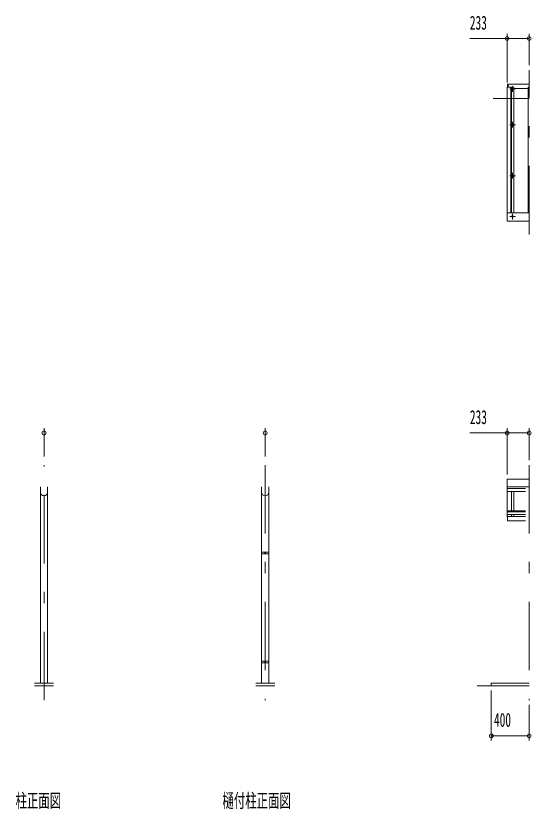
# Model space of a CAD drawing. Units: millimetres, scale not verified. Extents: x -23257 to 23268, y -10500 to 10500.
# Drawn here: x -22715 to -17287, y 497 to 8848 of the extents above; entities that cross this region are included whole.
import ezdxf
from ezdxf.enums import TextEntityAlignment as Align

# ---------------------------------------------------------------- set-up
doc = ezdxf.new("R2010")
doc.units = ezdxf.units.MM
doc.header["$LTSCALE"] = 60
doc.linetypes.add('USER1', pattern=[24, 12, -5, 2, -5])
for name, color, linetype, lineweight in [('1-0_2BOLD', 7, 'Continuous', 18), ('1-2_2CENTER', 3, 'USER1', 18), ('1-4_2THIN', 4, 'Continuous', 18), ('1-5_2DIM', 3, 'Continuous', 18), ('1-D_A-SITE-STAIR', 3, 'Continuous', 18)]:
    doc.layers.add(name, color=color, linetype=linetype, lineweight=lineweight)
doc.styles.add('ＭＳ ゴシック', font='')
doc.styles.get('ＭＳ ゴシック').set_extended_font_data('MS Gothic')

msp = doc.modelspace()

# ---------------------------------------------------------------- linework, layer by layer
at = {"layer": '1-0_2BOLD'}
for p, q in [((-17530.38, 8097.84), (-17530.38, 8127.67)), ((-17540.39, 6773.96), (-17307.38, 6773.96)), ((-22456.72, 3890.5), (-22456.72, 1824.67)), ((-22380.42, 1824.67), (-22380.42, 3890.5)), ((-20126.98, 3200.67), (-20126.98, 3890.5)), ((-20050.68, 3890.5), (-20050.68, 3200.67)), ((-17307.38, 3890.5), (-17540.38, 3890.5)), ((-17540.38, 3871), (-17345.53, 3871)), ((-17345.53, 3840.07), (-17540.38, 3840.07)), ((-17540.38, 3637.63), (-17345.53, 3637.63)), ((-17345.53, 3627.25), (-17540.38, 3627.25)), ((-17345.53, 3597.7), (-17540.38, 3597.7)), ((-17540.38, 3574.2), (-17535.38, 3574.2)), ((-20126.98, 2053.27), (-20126.98, 3184.67)), ((-20091.88, 3200.67), (-20091.88, 3184.67)), ((-20085.78, 3192.67), (-20091.88, 3192.67)), ((-20085.78, 3184.67), (-20085.78, 3200.67)), ((-20050.68, 3184.67), (-20050.68, 2053.27)), ((-20126.98, 1824.67), (-20126.98, 2037.27)), ((-20091.88, 2053.27), (-20091.88, 2037.27)), ((-20085.78, 2045.27), (-20091.88, 2045.27)), ((-20085.78, 2037.27), (-20085.78, 2053.27)), ((-20050.68, 2037.27), (-20050.68, 1824.67)), ((-22318.57, 1824.67), (-22518.57, 1824.67)), ((-22518.57, 1794.67), (-22318.57, 1794.67)), ((-19988.83, 1824.67), (-20188.83, 1824.67)), ((-20188.83, 1794.67), (-19988.83, 1794.67)), ((-17307.38, 1794.67), (-17857.38, 1794.67)), ((-17707.38, 1824.67), (-17307.38, 1824.67)), ((-17707.38, 1794.67), (-17707.38, 1824.67))]:
    msp.add_line(p, q, dxfattribs=at)
for points in [[(-17307.38, 8127.67), (-17535.38, 8127.67), (-17535.38, 8097.84)], [(-17540.39, 8097.84), (-17500.39, 8097.84), (-17500.39, 6773.96)], [(-17307.38, 6687.67), (-17540.39, 6687.67), (-17540.39, 8097.84)], [(-17540.38, 3574.2), (-17540.38, 3969.67), (-17307.38, 3969.67)], [(-17345.53, 3531.6), (-17535.38, 3531.6), (-17535.38, 3576.6), (-17345.53, 3576.6)]]:
    msp.add_lwpolyline(points, dxfattribs=at)
for points in [[(-20049.08, 3200.67), (-20049.08, 3184.67), (-20128.58, 3184.67), (-20128.58, 3200.67)], [(-20049.08, 2053.27), (-20049.08, 2037.27), (-20128.58, 2037.27), (-20128.58, 2053.27)]]:
    msp.add_lwpolyline(points, close=True, dxfattribs=at)
for centre in [(-17482.38, 7701.14), (-17482.38, 7164.54), (-17482.38, 6735.28)]:
    msp.add_circle(centre, 10, dxfattribs=at)
for centre, radius, start, end in [((-17482.38, 8067.55), 14.5, 46.39838, 133.60162), ((-17482.38, 8088.55), 14.5, 226.3961, 313.6039), ((-22418.57, 3833.18), 38.15, 180, 0), ((-20088.83, 3833.18), 38.15, 180, 0)]:
    msp.add_arc(centre, radius, start, end, dxfattribs=at)
at = {"layer": '1-2_2CENTER'}
for p, q in [((-17307.38, 6547.67), (-17307.38, 8277.67)), ((-17482.38, 8108.05), (-17482.38, 8048.05)), ((-17512.38, 8078.05), (-17452.38, 8078.05)), ((-17307.38, 7977.67), (-17687.38, 7977.67)), ((-17512.38, 7701.14), (-17452.38, 7701.14)), ((-17482.38, 7731.14), (-17482.38, 7671.14)), ((-17482.38, 7194.54), (-17482.38, 7134.54)), ((-17452.38, 7164.54), (-17512.38, 7164.54)), ((-17482.38, 6705.28), (-17482.38, 6765.28)), ((-17512.38, 6735.28), (-17452.38, 6735.28)), ((-22418.57, 1644.67), (-22418.57, 4119.67)), ((-20088.83, 4119.67), (-20088.83, 1644.67)), ((-17307.38, 4119.67), (-17307.38, 1644.67))]:
    msp.add_line(p, q, dxfattribs=at)
at = {"layer": '1-4_2THIN'}
for p, q in [((-17494.89, 8083.35), (-17500.39, 8083.35)), ((-17494.89, 8097.84), (-17494.89, 6773.96)), ((-17469.88, 8097.84), (-17494.88, 8097.84)), ((-17469.88, 6773.96), (-17469.88, 8097.84)), ((-17469.88, 8083.35), (-17319.88, 8083.35)), ((-17319.88, 8097.84), (-17319.88, 6773.96)), ((-17307.38, 8097.84), (-17319.88, 8097.84)), ((-17494.88, 3637.63), (-17494.88, 3840.07)), ((-17469.88, 3840.07), (-17469.88, 3637.63)), ((-17494.88, 3597.7), (-17494.88, 3576.6)), ((-17469.88, 3576.6), (-17469.88, 3597.7))]:
    msp.add_line(p, q, dxfattribs=at)
at = {"layer": '1-5_2DIM'}
for p, q in [((-17540.39, 8608.67), (-17932.88, 8608.67)), ((-17540.39, 8658.67), (-17540.39, 8147.84)), ((-17307.38, 8327.67), (-17307.38, 8658.67)), ((-22418.57, 4207.67), (-22418.57, 4506.67)), ((-20088.83, 4506.67), (-20088.83, 4207.67)), ((-17540.38, 4456.67), (-17932.88, 4456.67)), ((-17540.38, 4019.67), (-17540.38, 4506.67)), ((-17307.38, 4506.67), (-17307.38, 4169.67)), ((-17707.38, 1219.67), (-17707.38, 1744.67)), ((-17307.38, 1594.67), (-17307.38, 1219.67))]:
    msp.add_line(p, q, dxfattribs=at)
for centre in [(-17540.39, 8608.67), (-17307.38, 8608.67), (-22418.57, 4456.67), (-20088.83, 4456.67), (-17540.38, 4456.67), (-17307.38, 4456.67), (-17707.38, 1269.67), (-17307.38, 1269.67)]:
    msp.add_circle(centre, 20, dxfattribs=at)
at = {"layer": '1-D_A-SITE-STAIR'}
for p, q in [((-17540.39, 8608.67), (-17307.38, 8608.67)), ((-17540.38, 4456.67), (-17307.38, 4456.67)), ((-17707.38, 1269.67), (-17307.38, 1269.67))]:
    msp.add_line(p, q, dxfattribs=at)

# ---------------------------------------------------------------- texts
at = {"layer": '1-5_2DIM', "color": 7, "style": 'ＭＳ ゴシック', "width": 0.6}
for s, p in [('柱正面図', (-22718.57, 469.66)), ('樋付柱正面図', (-20538.83, 469.66))]:
    msp.add_text(s, height=146.6, dxfattribs=at).set_placement(p, align=Align.BOTTOM_LEFT)
at = {"layer": '1-D_A-SITE-STAIR', "color": 7, "style": 'ＭＳ ゴシック', "width": 0.6}
for s, p in [('233', (-17932.89, 8658.67)), ('233', (-17932.88, 4506.67)), ('400', (-17678.63, 1319.67))]:
    msp.add_text(s, height=146.6, dxfattribs=at).set_placement(p, align=Align.BOTTOM_LEFT)

doc.saveas('drawing.dxf')
